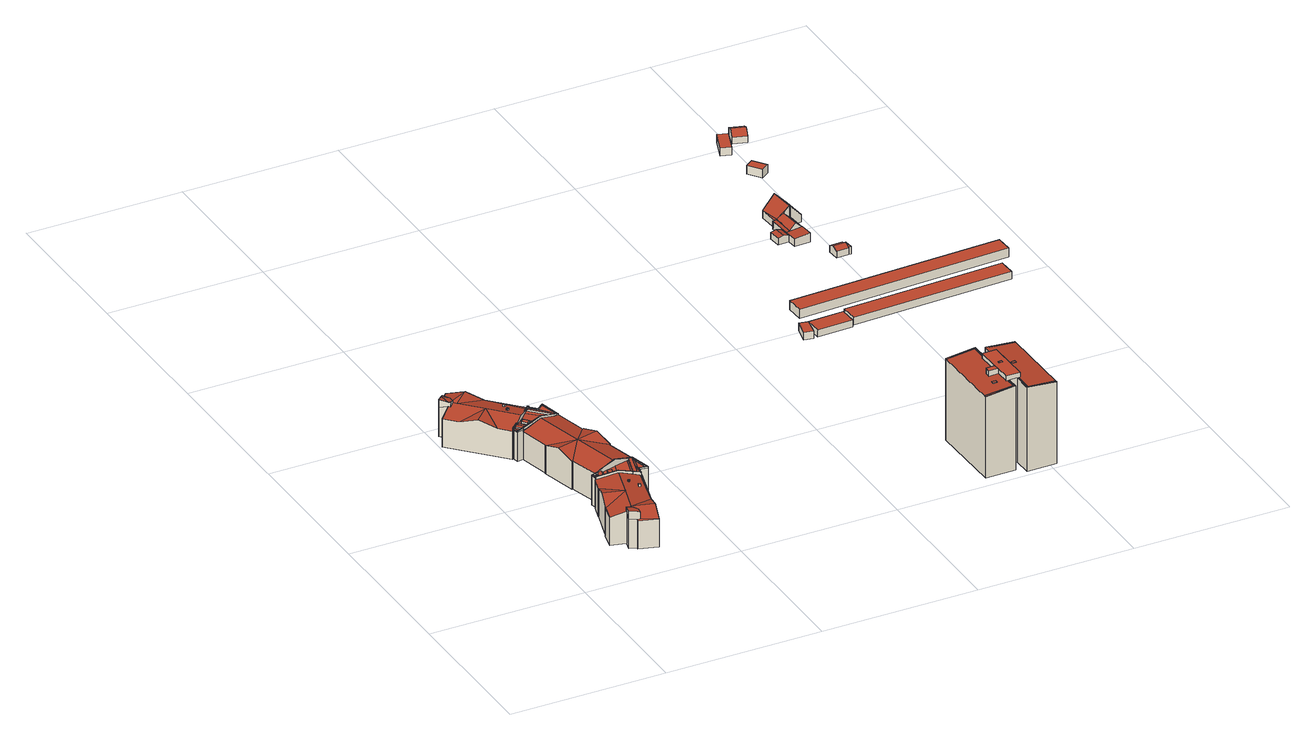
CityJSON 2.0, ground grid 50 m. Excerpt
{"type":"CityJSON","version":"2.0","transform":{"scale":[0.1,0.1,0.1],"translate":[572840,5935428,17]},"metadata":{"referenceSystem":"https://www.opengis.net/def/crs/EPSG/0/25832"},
"CityObjects":{
"building1":{"type":"Building","attributes":{"Grundfläche 2D":"1256.958372","Grundhöhe NN":"17.966"},"children":["building1-1","building1-2","building1-3","building1-4","building1-5","building1-6","building1-7","building1-8","building1-9","building1-10","building1-11","building1-12","building1-13","building1-14"],"geometry":[{"type":"Solid","lod":"3","boundaries":[[[[0,1,2]],[[3,4,0]],[[5,1,0,4,6,7]],[[8,1,5]],[[9,10,11,12,13,14,15]],[[16,12,11]],[[17,18,19,20,21,22,23,24,25,26,27,28,29,30,31,32,33,34]],[[35,17,36,37,38]],[[37,39,40,41,42,22,21,20,19,18,17,35,38]],[[43,44,45,46,47,48]],[[23,22,48,47,46,24]],[[49,50,51,52,53,45,44,43,54,55]],[[56,51,57,58]],[[56,51,56,59]],[[60,61,60,62]],[[52,51,63,64,65,66,62,60,61,67,53],[56,59,56,58,57,51],[68,69,68,51]],[[68,51,68,69]],[[70,71,72,73,74,75,76]],[[77,78,70]],[[79,80,81,82,83,84,85,86,72,71,70,78,87,88]],[[89,90,91,92,93,77,94,95]],[[96,78,77,93,97]],[[98,99,100,87,78,96,101,102]],[[103,87,100]],[[104,87,103]],[[105,106,107,88,87,104,108,109,110]],[[109,111,112,113]],[[113,110,109]],[[114,115,116]],[[117,118,119]],[[120,114,116,119,118,121,122,123]],[[124,125,117]],[[126,127,117,125]],[[128,129,117,127,126]],[[128,31,130,29,28,131,132,133,134,135,136,137,118,117,129]],[[136,135,136,137]],[[60,62,138,139,140,141,142,143,137,136,135,144,145],[139,146,140]],[[139,140,146]],[[138,147,139]],[[139,147,148,140]],[[140,148,149]],[[148,147,149]],[[140,149,150,151]],[[152,137,143]],[[153,137,152]],[[154,155,153]],[[137,153,155,156,157,158,118]],[[118,158,121]],[[159,160,161,162,163,164,105,165,166,167,168,169,170,171,172]],[[173,174,175,176,163,162,161]],[[175,174,173,177,178]],[[174,173,174,175]],[[179,180,175,178,177,181]],[[182,183,184,185,184,186,85,84,187,180,179,181,188,189,190,191,192,193,194,195]],[[193,192,191,196,194]],[[197,198,199,54,200,201,202]],[[201,200,42,203,204,205,206,207]],[[207,208,209,201]],[[209,210,211,201]],[[201,211,212,213,214,189,215]],[[201,215,159,216,217,218,219]],[[220,221,219]],[[221,201,219]],[[221,222,202,201]],[[223,98,102,3,0,2]],[[101,96,4,3,102]],[[96,97,93,92,5,7,6,4]],[[90,8,5,92,91]],[[90,89,223,2,1,8]],[[224,114,120,10,9,15]],[[123,122,11,10,120]],[[121,16,11,122]],[[16,121,158,157,13,12]],[[157,156,224,15,14,13]],[[34,125,225,226,17]],[[36,17,226,227]],[[37,36,227,228,205,39]],[[39,205,204,40]],[[40,204,203,41]],[[203,42,41]],[[199,55,54]],[[55,199,198,49]],[[229,63,51,50,49,198,197,230]],[[63,229,231,150,64]],[[147,138,62,66,65,64,150,149]],[[130,31,128,126,125,34,33,32,31,30,29]],[[94,77,70,76,232,233]],[[95,94,233,234]],[[89,95,234,235]],[[223,89,235,236]],[[98,223,236,237]],[[99,98,237,238]],[[108,104,103,100,99,238,239]],[[109,108,239,240]],[[111,109,240,241]],[[176,175,180,187,84,85,84,83,82,81,80,79,88,107,106,105,164,163]],[[76,75,242,232]],[[124,117,119,116,243,244]],[[125,124,244,225]],[[26,25,24,46,135,134,133,132,131,28,29,28,27]],[[53,67,61,60,62,60,145,144,135,46,45]],[[151,150,231,245]],[[140,151,245,246]],[[141,140,246,247]],[[142,141,247,248]],[[143,142,248,249]],[[250,153,152,143,249,251]],[[154,153,250,252]],[[155,154,252,253]],[[156,155,253,254]],[[224,156,254,255]],[[114,224,255,256]],[[115,114,256,257]],[[116,115,257,243]],[[217,171,170,169,258,259,218]],[[171,217,216,172]],[[216,159,172]],[[214,190,189]],[[260,196,191,190,214,213,261]],[[194,196,260,262]],[[194,262,242,75,195]],[[195,75,74,182]],[[74,73,72,86,85,186,184,183,182]],[[113,112,111,168,167,166,165,105,110]],[[168,111,241,258,169]],[[22,42,200,54,43,48]],[[206,205,228,263]],[[207,206,263,264]],[[208,207,264,265]],[[210,209,208,265,266]],[[211,210,266,267]],[[212,211,267,268]],[[213,212,268,261]],[[177,173,161,160,159,215,189,188,181]],[[219,218,259,269]],[[220,219,269,270]],[[271,222,221,220,270,272]],[[202,222,271,273]],[[197,202,273,230]],[[271,272,270,269,259,258,241,240,239,238,237,236,235,234,233,232,242,262,260,261,268,267,266,265,264,263,228,227,226,225,244,243,257,256,255,254,253,252,250,251,249,248,247,246,245,231,229,230,273]]]],"semantics":{"surfaces":[{"type":"RoofSurface"},{"type":"WallSurface"},{"type":"GroundSurface"}],"values":[[0,0,0,0,0,0,0,0,0,0,0,0,0,0,0,0,0,0,0,0,0,0,0,0,0,0,0,0,0,0,0,0,0,0,0,0,0,0,0,0,0,0,0,0,0,0,0,0,0,0,0,0,0,0,0,0,0,0,0,0,0,0,0,0,1,1,1,1,1,1,1,1,1,1,1,1,1,1,1,1,1,1,1,1,1,1,1,1,1,1,1,1,1,1,1,1,1,1,1,1,1,1,1,1,1,1,1,1,1,1,1,1,1,1,1,1,1,1,1,1,1,1,1,1,1,1,1,1,1,1,1,1,1,1,1,1,1,1,1,2]]}}]},
"building1-1":{"type":"BuildingInstallation","parents":["building1"],"geometry":[{"type":"MultiSurface","lod":"3","boundaries":[[[274,275,276,277,278,279,280,281]],[[279,278,282,283]],[[284,281,280,279,283,285]],[[286,275,274,281,284,287]],[[288,282,278,277,276,275,286,289]]],"semantics":{"surfaces":[{"type":"RoofSurface"},{"type":"WallSurface"}],"values":[0,1,1,1,1]}}]},
"building1-2":{"type":"BuildingInstallation","parents":["building1"],"geometry":[{"type":"MultiSurface","lod":"3","boundaries":[[[290,291,292,293,294,295,296,297]],[[294,293,298,299,300,301,302,303,304]],[[305,306,307,300,299]],[[308,307,306]],[[306,309,310,311,312,313,314,315,316,317,318,319,320,321,322,308]],[[323,292,291,290,297,324,64,150,148,139]],[[292,323,146,136,325,326,306,305,299,298,293]],[[309,306,326,327,129,127,328,329,315,314,313,312,311,310]],[[329,125,316,315]],[[131,132,133,134,135,300,307,308,322,321,320,319,318,317,316,125,34,330,331,332,32,128,31,130,29,28,333,334]],[[335,336,60,62,138,66,337,324,297,296,295,294,304,303,302,301,300,135,144,338,339,340]]],"semantics":{"surfaces":[{"type":"RoofSurface"},{"type":"WallSurface"}],"values":[0,0,0,0,0,1,1,1,1,1,1]}}]},
"building1-3":{"type":"BuildingInstallation","parents":["building1"],"geometry":[{"type":"MultiSurface","lod":"3","boundaries":[[[341,342,343,344,345,346,347]],[[348,349,350,341,347,346]],[[351,345,344,343,352,353]],[[351,348,346,345]],[[350,354,352,343,342,341]]],"semantics":{"surfaces":[{"type":"RoofSurface"},{"type":"WallSurface"}],"values":[0,1,1,1,1]}}]},
"building1-4":{"type":"BuildingInstallation","parents":["building1"],"geometry":[{"type":"MultiSurface","lod":"3","boundaries":[[[355,356,357,358]],[[358,357,359,360]],[[355,358,360,361]],[[356,355,361,362]],[[357,356,362,359]]],"semantics":{"surfaces":[{"type":"RoofSurface"},{"type":"WallSurface"}],"values":[0,1,1,1,1]}}]},
"building1-5":{"type":"BuildingInstallation","parents":["building1"],"geometry":[{"type":"MultiSurface","lod":"3","boundaries":[[[363,364,365,366,367,368,369,370,371,372,373,374]],[[375,376,364]],[[376,365,364]],[[376,375,377,378,379,380,381,382,383,384,385,386,387]],[[384,383,388,389,390,391,392,393,394,395,396,397,398,399,400,401,402,403,404]],[[183,185,369,368]],[[370,369,185,405]],[[406,407,372,371,370,405]],[[407,408,409,193,410,364,363,374,373,372]],[[410,192,411,377,375,364]],[[412,378,413,414,415,416,179,178,174,388,383,382,381,380,379,378,377,411]],[[389,388,174,417]],[[162,418,419,420,421,422,423,424,425,395,394,393,392,391,390,389,417]],[[397,396,395,425,426,427]],[[397,427,167,398]],[[168,169,400,399]],[[400,169,170,171,402,401]],[[171,172,403,402]],[[181,188,189,190,386,385,384,404,403,172,159,160,161,173,177]],[[190,191,196,376,387,386]],[[196,194,365,376]],[[366,365,194,195]],[[367,366,195,182]]],"semantics":{"surfaces":[{"type":"RoofSurface"},{"type":"WallSurface"}],"values":[0,0,0,0,0,1,1,1,1,1,1,1,1,1,1,1,1,1,1,1,1,1,1]}}]},
"building1-6":{"type":"BuildingInstallation","parents":["building1"],"geometry":[{"type":"MultiSurface","lod":"3","boundaries":[[[428,429,430,431,432,433,413,378,434]],[[431,83,187,435,436,414,413,433,432]],[[437,186,434,378,412,438]]],"semantics":{"surfaces":[{"type":"RoofSurface"},{"type":"WallSurface"}],"values":[0,1,1]}}]},
"building1-7":{"type":"BuildingInstallation","parents":["building1"],"geometry":[{"type":"MultiSurface","lod":"3","boundaries":[[[439,440,441,442]],[[443,444,440,439]],[[441,440,444,445]],[[442,441,445,446]],[[446,443,439,442]]],"semantics":{"surfaces":[{"type":"RoofSurface"},{"type":"WallSurface"}],"values":[0,1,1,1,1]}}]},
"building1-8":{"type":"BuildingInstallation","parents":["building1"],"geometry":[{"type":"MultiSurface","lod":"3","boundaries":[[[447,448,422,421,420,419,449]],[[418,164,106,449,419]],[[105,423,422,448,447]]],"semantics":{"surfaces":[{"type":"RoofSurface"},{"type":"WallSurface"}],"values":[0,1,1]}}]},
"building1-9":{"type":"BuildingInstallation","parents":["building1"],"geometry":[{"type":"MultiSurface","lod":"3","boundaries":[[[324,337,450,451,452,453,454]],[[455,453,456]],[[456,453,452]],[[457,453,455]],[[458,453,457]],[[459,453,458]],[[460,461,459]],[[461,453,459]],[[462,461,460]],[[463,464,462,460]],[[465,466,464]],[[466,467,464]],[[468,469,465]],[[469,466,465]],[[470,471,468]],[[471,469,468]],[[472,473,474,470]],[[474,471,470]],[[475,474,473]],[[475,476,477,478,479,480,474]],[[481,482,479,478,483]],[[484,485,479,482,486,487,488,489,490,491,492,493,332,331,330,494,495]],[[467,462,464]],[[450,337,66,59,58,496,452,451]],[[496,57,56,455,456,452]],[[56,68,457,455]],[[473,472,470,468,465,464,463,460,459,458,457,68,497,498,499,500,501,502,503,504,505,44,506,47,23,21,507,508,483,478,477,476,475]],[[509,510,482,481]],[[482,510,511,512,38,513,488,487,486]],[[513,35,18,514,491,490,489,488]],[[514,515,492,491]],[[493,492,515,516]],[[332,493,516,32]],[[34,17,494,330]],[[17,36,495,494]],[[37,39,484,495,36]],[[39,40,485,484]],[[40,41,479,485]],[[474,480,479,41,42,22,48,200]],[[474,200,48,471]],[[55,467,466,469,471,48,43,54]],[[55,49,462,467]],[[462,49,50,51,63,454,453,461]],[[63,64,324,454]]],"semantics":{"surfaces":[{"type":"RoofSurface"},{"type":"WallSurface"}],"values":[0,0,0,0,0,0,0,0,0,0,0,0,0,0,0,0,0,0,0,0,0,0,0,1,1,1,1,1,1,1,1,1,1,1,1,1,1,1,1,1,1,1,1,1]}}]},
"building1-10":{"type":"BuildingInstallation","parents":["building1"],"geometry":[{"type":"MultiSurface","lod":"3","boundaries":[[[339,338,517,503,502,501,518,519,520,521,522,523,336,335,340]],[[500,524,525,519,518,501]],[[526,69,60,336,523,522,521,520,519,525,527,52]],[[144,45,504,503,517,338]]],"semantics":{"surfaces":[{"type":"RoofSurface"},{"type":"WallSurface"}],"values":[0,1,1,1]}}]},
"building1-11":{"type":"BuildingInstallation","parents":["building1"],"geometry":[{"type":"MultiSurface","lod":"3","boundaries":[[[528,529,530,531]],[[532,533,529,528]],[[533,534,530,529]],[[534,535,536,531,530]],[[528,531,536,532]]],"semantics":{"surfaces":[{"type":"RoofSurface"},{"type":"WallSurface"}],"values":[0,1,1,1,1]}}]},
"building1-12":{"type":"BuildingInstallation","parents":["building1"],"geometry":[{"type":"MultiSurface","lod":"3","boundaries":[[[334,333,537,538,539,540,483,508,541,542]],[[543,544,545,19,546,509,481,540,539,538,537,333,28]],[[483,540,481]],[[508,507,20,547,548,27,131,334,542,541]]],"semantics":{"surfaces":[{"type":"RoofSurface"},{"type":"WallSurface"}],"values":[0,1,1,1]}}]},
"building1-13":{"type":"BuildingInstallation","parents":["building1"],"geometry":[{"type":"MultiSurface","lod":"3","boundaries":[[[549,550,551,552]],[[552,551,553,554]],[[549,552,554,555]],[[550,549,555,556]],[[551,550,556,553]]],"semantics":{"surfaces":[{"type":"RoofSurface"},{"type":"WallSurface"}],"values":[0,1,1,1,1]}}]},
"building1-14":{"type":"BuildingInstallation","parents":["building1"],"geometry":[{"type":"MultiSurface","lod":"3","boundaries":[[[557,558,559,560,561,562,563,449,107,564,565]],[[566,80,431,430,567,568,569,570,571,572,573]],[[74,574,572,571,367,182]],[[71,566,573,572,574]],[[557,565,575,558]],[[575,109,111,168,399,560,559,558]],[[112,113,110,105,447,449,563,562,561,560,399,398,167]],[[449,106,107]],[[81,82,83,431,80]],[[429,428,434,186,86,72,73,183,368,367,571,570,569,568,567,430]]],"semantics":{"surfaces":[{"type":"RoofSurface"},{"type":"WallSurface"}],"values":[0,0,1,1,1,1,1,1,1,1]}}]},
"building2":{"type":"Building","attributes":{"Grundfläche 2D":"509.115175","Grundhöhe NN":"19.240"},"children":["building2-1","building2-2","building2-3","building2-4","building2-5","building2-6","building2-7","building2-8"],"geometry":[{"type":"MultiSurface","lod":"3","boundaries":[[[576,577,578,579,580,581,582],[583,584,585,586]],[[587,588,589,590,591,592,593,594,595,596,597,598,599,600]],[[601,602,603,604,605,606,607,608,609,610,611,612,613,614,615,616,617]],[[613,612,611,576,582]],[[577,610,609,578]],[[595,618,594,593,579,578,609,608,619,607]],[[591,580,579,593,592]],[[590,589,615,620,614,613,582,581,580,591]],[[621,622,588,587,600,599,623,624]],[[589,588,622,625]],[[615,589,625,626]],[[616,615,626,627]],[[628,629,602,601,617,616,627,630]],[[603,602,629,631]],[[632,606,605,604,603,631,633]],[[607,606,632,634]],[[595,607,634,635]],[[636,596,595,635]],[[598,597,596,636,637]],[[599,598,637,623]],[[633,631,629,628,630,627,626,625,622,621,624,623,637,636,635,634,632]]],"semantics":{"surfaces":[{"type":"RoofSurface"},{"type":"WallSurface"},{"type":"GroundSurface"}],"values":[0,0,0,1,1,1,1,1,1,1,1,1,1,1,1,1,1,1,1,1,2]}}]},
"building2-1":{"type":"BuildingInstallation","parents":["building2"],"geometry":[{"type":"MultiSurface","lod":"3","boundaries":[[[638,620,615,639]],[[640,641,642,638,639,616,643,644]],[[639,615,616]],[[617,601,644,643,616]],[[640,644,601,645]],[[645,646,642,641,640]],[[620,638,642,646,647,614]]],"semantics":{"surfaces":[{"type":"RoofSurface"},{"type":"WallSurface"}],"values":[0,0,1,1,1,1,1]}}]},
"building2-2":{"type":"BuildingInstallation","parents":["building2"],"geometry":[{"type":"MultiSurface","lod":"3","boundaries":[[[648,649,650,651,652,653]],[[654,651,650]],[[655,651,654]],[[655,654,656,618,595]],[[596,651,655]],[[657,654,650,649,648,658,659,660]],[[594,618,656,654,657,661]],[[596,655,595]],[[597,652,651,596]],[[597,662,658,648,653,652]]],"semantics":{"surfaces":[{"type":"RoofSurface"},{"type":"WallSurface"}],"values":[0,0,0,0,0,1,1,1,1,1]}}]},
"building2-3":{"type":"BuildingInstallation","parents":["building2"],"geometry":[{"type":"MultiSurface","lod":"3","boundaries":[[[663,577,576,664]],[[611,665,664,576]],[[665,666,663,664]],[[666,610,577,663]]],"semantics":{"surfaces":[{"type":"RoofSurface"},{"type":"WallSurface"}],"values":[0,1,1,1]}}]},
"building2-4":{"type":"BuildingInstallation","parents":["building2"],"geometry":[{"type":"MultiSurface","lod":"3","boundaries":[[[667,668,669,670]],[[670,669,583,586]],[[667,670,586,585]],[[668,667,585,584]],[[669,668,584,583]]],"semantics":{"surfaces":[{"type":"RoofSurface"},{"type":"WallSurface"}],"values":[0,1,1,1,1]}}]},
"building2-5":{"type":"BuildingInstallation","parents":["building2"],"geometry":[{"type":"MultiSurface","lod":"3","boundaries":[[[671,607,619]],[[671,672,673,606]],[[606,607,671]],[[672,674,675,673]],[[671,619,608,676]],[[677,674,672,671,676,678]],[[675,674,677,604]],[[604,605,606,673,675]]],"semantics":{"surfaces":[{"type":"RoofSurface"},{"type":"WallSurface"}],"values":[0,0,0,0,1,1,1,1]}}]},
"building2-6":{"type":"BuildingInstallation","parents":["building2"],"geometry":[{"type":"MultiSurface","lod":"3","boundaries":[[[679,680,681,682]],[[682,681,683,684]],[[679,682,684,685]],[[680,679,685,686]],[[681,680,686,683]]],"semantics":{"surfaces":[{"type":"RoofSurface"},{"type":"WallSurface"}],"values":[0,1,1,1,1]}}]},
"building2-7":{"type":"BuildingInstallation","parents":["building2"],"geometry":[{"type":"MultiSurface","lod":"3","boundaries":[[[687,688,689,690,691,692]],[[693,690,689,688,694,695]],[[696,692,691,690,693,697]],[[687,692,696,698]],[[688,687,698,694]]],"semantics":{"surfaces":[{"type":"RoofSurface"},{"type":"WallSurface"}],"values":[0,1,1,1,1]}}]},
"building2-8":{"type":"BuildingInstallation","parents":["building2"],"geometry":[{"type":"MultiSurface","lod":"3","boundaries":[[[589,590,699,588]],[[699,700,587,588]],[[700,701,702,587]],[[701,700,699,703,704]],[[702,701,704,600]],[[588,587,702,600,587]]],"semantics":{"surfaces":[{"type":"RoofSurface"},{"type":"WallSurface"}],"values":[0,0,0,1,1,1]}}]},
"building3":{"type":"Building","attributes":{"Grundfläche 2D":"15.783128","Grundhöhe NN":"19.571"},"geometry":[{"type":"Solid","lod":"3","boundaries":[[[[705,706,707,708]],[[709,710,708,707]],[[710,711,705,708]],[[711,712,706,705]],[[712,709,707,706]],[[712,711,710,709]]]],"semantics":{"surfaces":[{"type":"RoofSurface"},{"type":"WallSurface"},{"type":"GroundSurface"}],"values":[[0,1,1,1,1,2]]}}]},
"building4":{"type":"Building","attributes":{"Grundfläche 2D":"62.299463","Grundhöhe NN":"19.669"},"geometry":[{"type":"Solid","lod":"3","boundaries":[[[[713,714,708,715]],[[716,717,715,708]],[[717,718,713,715]],[[718,719,714,713]],[[719,716,708,714]],[[719,718,717,716]]]],"semantics":{"surfaces":[{"type":"RoofSurface"},{"type":"WallSurface"},{"type":"GroundSurface"}],"values":[[0,1,1,1,1,2]]}}]},
"building5":{"type":"Building","attributes":{"Grundfläche 2D":"133.109683","Grundhöhe NN":"18.686"},"geometry":[{"type":"Solid","lod":"3","boundaries":[[[[720,721,722,723]],[[721,724,725,726]],[[725,727,728,729]],[[729,726,725]],[[726,722,721]],[[730,731,725,724]],[[732,733,728]],[[728,733,729]],[[732,734,733]],[[735,736,737,738,739]],[[740,735,739,741]],[[727,742,731,743,744,745,746]],[[747,748,749,746]],[[733,726,729]],[[734,722,726,733]],[[724,721,720,750,751]],[[730,724,751,752]],[[742,725,731]],[[742,727,725]],[[732,728,727,753,754]],[[734,732,754,755]],[[722,734,755,756,723]],[[720,723,756,750]],[[741,739,738,757,758]],[[740,741,758,759]],[[736,735,740,759,760]],[[736,760,761,737]],[[744,743,731,730,752,762]],[[737,746,745,744,762,757,738]],[[746,737,761,753,727]],[[746,749,732,754,761,737]],[[746,737,761,763,747]],[[748,747,763,764]],[[748,764,754,732,749]],[[751,750,756,755,754,753,761,760,759,758,757,762,752]],[[764,763,761,754]]]],"semantics":{"surfaces":[{"type":"RoofSurface"},{"type":"WallSurface"},{"type":"GroundSurface"}],"values":[[0,0,0,0,0,0,0,0,0,0,0,0,0,1,1,1,1,1,1,1,1,1,1,1,1,1,1,1,1,1,1,1,1,1,2,2]]}}]},
"building6":{"type":"Building","attributes":{"Grundfläche 2D":"15.294321","Grundhöhe NN":"18.784"},"geometry":[{"type":"Solid","lod":"3","boundaries":[[[[765,766,767,768]],[[769,765,768,770]],[[770,768,767,771,772]],[[769,770,772,773]],[[766,765,769,773,774]],[[767,766,774,771]],[[772,771,774,773]]]],"semantics":{"surfaces":[{"type":"RoofSurface"},{"type":"WallSurface"},{"type":"GroundSurface"}],"values":[[0,0,1,1,1,1,2]]}}]},
"building7":{"type":"Building","attributes":{"Grundfläche 2D":"286.807505","Grundhöhe NN":"19.622"},"geometry":[{"type":"Solid","lod":"3","boundaries":[[[[775,776,777,778]],[[779,780,778,777]],[[780,781,775,778]],[[781,782,776,775]],[[782,779,777,776]],[[782,781,780,779]]]],"semantics":{"surfaces":[{"type":"RoofSurface"},{"type":"WallSurface"},{"type":"GroundSurface"}],"values":[[0,1,1,1,1,2]]}}]},
"building8":{"type":"Building","attributes":{"Grundfläche 2D":"383.635944","Grundhöhe NN":"19.116"},"geometry":[{"type":"Solid","lod":"3","boundaries":[[[[783,784,785,786]],[[787,788,786,785]],[[788,789,783,786]],[[789,790,784,783]],[[790,787,785,784]],[[790,789,788,787]]]],"semantics":{"surfaces":[{"type":"RoofSurface"},{"type":"WallSurface"},{"type":"GroundSurface"}],"values":[[0,1,1,1,1,2]]}}]},
"building9":{"type":"Building","attributes":{"Grundfläche 2D":"2.687259","Grundhöhe NN":"18.484"},"geometry":[{"type":"Solid","lod":"3","boundaries":[[[[791,792,793,794]],[[792,791,795,796]],[[793,792,796,797]],[[794,793,797,798]],[[791,794,798,795]],[[796,795,798,797]]]],"semantics":{"surfaces":[{"type":"RoofSurface"},{"type":"WallSurface"},{"type":"GroundSurface"}],"values":[[0,1,1,1,1,2]]}}]},
"building10":{"type":"Building","attributes":{"Grundfläche 2D":"15.545395","Grundhöhe NN":"18.589"},"geometry":[{"type":"Solid","lod":"3","boundaries":[[[[799,800,801,802]],[[803,804,802,801]],[[804,805,799,802]],[[805,806,800,799]],[[806,803,801,800]],[[806,805,804,803]]]],"semantics":{"surfaces":[{"type":"RoofSurface"},{"type":"WallSurface"},{"type":"GroundSurface"}],"values":[[0,1,1,1,1,2]]}}]},
"building11":{"type":"Building","attributes":{"Grundfläche 2D":"24.601372","Grundhöhe NN":"18.704"},"geometry":[{"type":"Solid","lod":"3","boundaries":[[[[807,808,809,810]],[[811,812,810,809]],[[812,813,807,810]],[[813,814,808,807]],[[814,811,809,808]],[[814,813,812,811]]]],"semantics":{"surfaces":[{"type":"RoofSurface"},{"type":"WallSurface"},{"type":"GroundSurface"}],"values":[[0,1,1,1,1,2]]}}]},
"building12":{"type":"Building","attributes":{"Grundfläche 2D":"24.032250","Grundhöhe NN":"18.694"},"geometry":[{"type":"Solid","lod":"3","boundaries":[[[[815,816,817,818]],[[819,815,818,820]],[[820,818,817,821,822]],[[819,820,822,823]],[[816,815,819,823,824]],[[817,816,824,821]],[[822,821,824,823]]]],"semantics":{"surfaces":[{"type":"RoofSurface"},{"type":"WallSurface"},{"type":"GroundSurface"}],"values":[[0,0,1,1,1,1,2]]}}]}
},
"vertices":[
[46,939,129],[44,977,129],[26,960,134],[51,934,128],[65,947,124],[66,967,124],[65,950,124],[65,953,124],[50,983,128],[246,153,130],[254,151,128],[260,173,125],[249,189,125],[232,194,128],[230,188,129],[222,160,134],[251,189,125],[378,396,105],[377,399,105],[374,422,106],[371,449,107],[370,453,107],[370,457,107],[368,453,107],[345,376,107],[346,376,107],[347,376,107],[350,375,107],[360,372,106],[362,372,106],[363,371,106],[365,371,105],[367,370,105],[368,370,105],[370,369,105],[378,399,105],[404,391,104],[390,450,105],[389,443,105],[388,459,105],[387,458,106],[386,461,106],[376,459,107],[280,435,106],[282,431,106],[264,400,106],[307,388,106],[323,442,106],[324,446,106],[260,429,106],[258,428,106],[255,428,106],[258,415,106],[260,401,106],[269,432,106],[260,430,106],[254,425,106],[254,424,106],[247,407,106],[247,406,106],[254,403,106],[255,403,106],[253,403,106],[240,424,106],[245,406,106],[246,405,106],[247,405,106],[256,402,106],[255,425,106],[255,405,106],[163,942,103],[246,839,106],[248,836,106],[253,840,104],[254,841,104],[255,842,104],[257,844,103],[123,984,120],[74,936,120],[207,796,120],[232,820,112],[235,823,110],[237,825,110],[239,827,109],[244,831,107],[245,833,107],[247,835,106],[133,874,120],[206,796,120],[44,977,110],[50,983,110],[55,978,112],[66,967,116],[65,953,120],[83,1025,103],[39,982,108],[65,947,120],[65,950,120],[46,939,116],[9,904,103],[44,867,103],[56,938,117],[51,934,116],[84,826,120],[123,785,103],[168,759,107],[175,766,109],[182,772,112],[156,751,103],[158,753,104],[166,757,106],[159,751,104],[162,753,105],[165,757,106],[246,153,105],[243,146,103],[303,128,103],[334,237,103],[253,203,120],[319,184,120],[254,151,105],[251,189,116],[260,173,112],[256,157,108],[372,369,103],[370,369,104],[368,370,104],[367,367,104],[367,370,104],[367,368,104],[363,371,105],[350,375,109],[347,376,109],[346,376,110],[345,376,110],[307,388,120],[306,385,120],[278,287,120],[247,405,105],[244,404,104],[243,404,104],[241,405,103],[227,359,103],[228,358,103],[264,400,109],[255,403,107],[253,401,106],[247,405,104],[244,405,104],[246,405,104],[245,406,104],[244,406,104],[212,305,120],[197,253,103],[196,254,103],[182,201,103],[230,188,116],[232,194,116],[238,193,117],[195,740,107],[198,741,107],[216,745,107],[213,749,107],[186,776,107],[175,766,107],[166,757,107],[165,757,107],[162,753,107],[159,751,107],[163,734,107],[182,738,107],[184,739,107],[184,737,107],[248,754,105],[245,757,105],[207,796,105],[206,796,105],[250,754,105],[247,757,105],[282,765,108],[228,817,108],[284,763,108],[254,841,107],[253,840,107],[248,836,107],[265,827,107],[247,835,107],[239,827,107],[296,766,107],[299,767,107],[312,770,107],[311,772,107],[307,778,107],[275,820,107],[274,822,107],[255,842,107],[295,839,107],[258,428,103],[260,429,104],[260,430,104],[324,446,121],[286,600,121],[233,527,103],[386,461,104],[387,458,104],[388,459,104],[391,459,103],[366,560,103],[370,561,103],[355,617,121],[342,672,103],[338,672,103],[314,773,103],[311,772,104],[312,770,104],[248,754,121],[184,737,104],[184,739,104],[182,738,103],[205,639,103],[202,638,103],[216,583,121],[230,526,103],[26,960,106],[222,160,108],[370,369,10],[378,396,10],[404,391,10],[388,459,10],[240,424,10],[258,428,10],[245,406,10],[257,844,10],[83,1025,10],[39,982,10],[44,977,10],[26,960,10],[46,939,10],[9,904,10],[156,751,10],[158,753,10],[159,751,10],[255,842,10],[303,128,10],[372,369,10],[244,406,10],[243,404,10],[241,405,10],[227,359,10],[228,358,10],[197,253,10],[212,305,10],[196,254,10],[182,201,10],[230,188,10],[222,160,10],[246,153,10],[243,146,10],[163,734,10],[182,738,10],[295,839,10],[311,772,10],[274,822,10],[391,459,10],[366,560,10],[370,561,10],[342,672,10],[338,672,10],[314,773,10],[205,639,10],[202,638,10],[230,526,10],[216,583,10],[233,527,10],
[192,846,120],[189,850,120],[187,848,120],[186,848,120],[184,847,120],[187,842,120],[191,845,120],[192,845,120],[184,847,115],[187,842,116],[192,845,114],[191,845,114],[189,850,114],[192,846,114],[186,848,115],[187,848,115],
[244,405,113],[244,404,113],[244,403,113],[253,401,115],[254,403,115],[247,405,113],[246,405,113],[245,406,113],[259,399,116],[306,385,127],[307,388,127],[264,400,117],[260,401,116],[256,402,115],[255,403,115],[344,374,119],[345,374,119],[345,376,119],[346,376,118],[348,373,118],[359,370,115],[365,368,114],[367,368,114],[367,367,113],[368,367,113],[369,367,113],[370,369,113],[368,370,113],[367,370,114],[365,371,114],[363,371,114],[350,375,118],[347,376,118],[244,403,104],[245,406,109],[344,374,110],[345,374,110],[365,368,105],[368,367,104],[369,367,104],[370,369,109],[368,370,109],[367,370,109],[360,372,111],[350,375,111],[255,403,109],[254,403,109],[247,405,109],[264,400,113],[260,401,111],[256,402,110],
[313,332,120],[313,333,120],[316,335,120],[315,336,120],[313,339,120],[310,337,120],[312,333,120],[310,337,116],[312,333,115],[313,332,115],[313,339,115],[316,335,114],[315,336,114],[313,333,115],
[332,313,115],[330,307,115],[335,305,115],[337,311,115],[335,305,107],[337,311,107],[332,313,109],[330,307,109],
[275,820,109],[293,835,109],[274,822,109],[255,842,109],[254,841,109],[253,840,109],[265,827,109],[266,826,109],[270,821,109],[273,819,109],[274,819,109],[274,820,109],[307,778,109],[295,839,109],[308,772,109],[307,772,110],[296,769,113],[295,769,113],[284,766,116],[282,765,117],[247,757,127],[248,754,127],[250,754,127],[312,770,109],[311,772,109],[245,757,127],[215,749,120],[196,745,116],[194,744,116],[184,742,114],[183,741,114],[182,741,113],[180,741,113],[179,740,113],[166,737,110],[162,753,110],[159,751,109],[163,734,109],[182,738,113],[184,739,114],[184,737,114],[198,741,116],[266,826,107],[270,821,107],[273,819,107],[274,819,107],[274,820,107],[293,835,107],[308,772,107],[307,772,107],[296,769,112],[296,769,107],[295,769,107],[284,766,108],[215,749,107],[196,745,107],[196,745,112],[196,745,111],[194,744,111],[184,742,110],[184,742,107],[183,741,107],[180,741,107],[179,740,107],[166,737,107],
[245,833,110],[244,831,111],[240,828,112],[239,827,112],[247,819,112],[295,770,112],[247,835,110],[280,785,107],[295,770,107],[260,820,107],[277,803,107],
[195,773,113],[208,759,113],[218,768,113],[205,783,113],[195,773,107],[208,759,107],[218,768,106],[205,783,105],
[168,759,110],[182,744,110],[175,766,112],
[247,406,109],[247,407,109],[243,422,109],[255,428,109],[240,424,109],[254,425,112],[254,424,112],[255,425,112],[256,425,112],[258,425,113],[260,426,113],[258,428,109],[260,429,109],[261,426,113],[262,426,114],[278,430,117],[272,433,113],[260,430,109],[282,431,118],[280,435,115],[323,441,127],[290,437,118],[323,442,127],[325,442,128],[324,446,128],[368,453,114],[370,453,114],[372,454,113],[376,455,112],[386,461,109],[370,457,114],[384,457,110],[385,457,109],[379,455,111],[388,459,109],[387,458,109],[387,451,109],[387,449,109],[401,395,109],[378,399,109],[377,399,109],[376,399,109],[375,395,109],[375,394,109],[378,396,109],[404,391,109],[243,422,106],[256,425,106],[258,425,106],[260,426,106],[261,426,106],[261,426,109],[262,426,110],[273,429,113],[273,429,106],[278,430,106],[323,441,106],[372,454,107],[372,454,111],[384,457,106],[385,457,106],[387,451,105],[387,449,105],[401,395,104],[376,399,105],[375,395,105],[375,394,105],
[270,420,113],[260,425,109],[260,422,109],[258,418,109],[258,415,109],[256,409,109],[255,405,109],[260,425,106],[260,422,106],[256,409,106],[258,418,106],
[289,424,113],[283,403,113],[296,399,113],[302,420,113],[289,424,106],[283,403,106],[296,399,106],[297,405,106],[302,420,106],
[364,387,111],[364,388,111],[365,388,111],[384,457,111],[351,379,111],[350,378,111],[364,387,106],[364,388,106],[365,388,106],[383,452,106],[351,379,107],[350,378,107],
[199,878,115],[194,884,115],[189,879,115],[194,874,115],[189,879,109],[194,874,109],[199,878,107],[194,884,107],
[173,769,112],[157,754,112],[158,753,112],[159,751,112],[165,757,112],[166,757,112],[168,759,112],[180,774,112],[179,775,112],[229,823,112],[244,831,112],[245,833,112],[248,836,112],[253,840,112],[254,841,112],[251,844,112],[246,839,112],[251,844,104],[157,754,104],
[1380,129,316],[1381,110,316],[1382,62,316],[1427,62,316],[1424,206,316],[1418,206,316],[1379,205,316],[1408,136,316],[1398,136,316],[1398,142,316],[1408,143,316],[1417,253,301],[1413,253,301],[1414,206,301],[1418,206,301],[1424,206,300],[1426,82,300],[1427,62,300],[1422,62,300],[1417,62,301],[1417,0,301],[1512,2,293],[1513,2,293],[1510,253,293],[1508,253,293],[1292,263,291],[1291,263,291],[1296,22,291],[1297,22,291],[1387,24,300],[1392,24,301],[1391,62,301],[1386,62,300],[1382,62,300],[1381,110,300],[1380,129,300],[1379,187,300],[1379,205,300],[1384,205,300],[1388,205,301],[1387,265,301],[1383,265,300],[1422,62,301],[1386,62,301],[1384,205,301],[1417,253,22],[1413,253,22],[1510,253,22],[1508,253,22],[1414,206,22],[1388,205,22],[1387,265,22],[1292,263,22],[1291,263,22],[1383,265,22],[1296,22,22],[1392,24,22],[1297,22,22],[1391,62,22],[1417,62,22],[1417,0,22],[1513,2,22],
[1384,207,301],[1387,261,301],[1292,259,292],[1298,259,293],[1383,261,301],[1383,265,301],[1292,263,292],[1292,259,291],[1383,261,300],[1384,207,300],
[1512,7,294],[1506,6,295],[1505,6,295],[1423,0,301],[1512,2,294],[1512,3,294],[1422,5,301],[1417,5,301],[1422,59,301],[1422,5,300],[1512,7,293],[1506,6,293],[1505,6,293],[1422,59,300],[1512,3,293],
[1351,110,316],[1352,128,316],[1352,128,297],[1351,110,297],
[1398,142,317],[1398,136,317],[1408,136,317],[1408,143,317],
[1387,28,301],[1299,27,294],[1387,24,301],[1297,27,293],[1297,22,293],[1387,28,300],[1297,27,291],[1299,27,291],
[1345,71,298],[1357,71,298],[1358,81,298],[1345,81,298],[1358,81,297],[1345,81,296],[1345,71,296],[1357,71,297],
[1443,152,299],[1444,143,299],[1455,143,299],[1456,143,299],[1456,144,299],[1456,152,299],[1456,143,297],[1444,143,298],[1455,143,298],[1456,152,297],[1456,144,297],[1443,152,298],
[1417,249,301],[1507,249,294],[1508,249,294],[1508,253,294],[1507,249,293],[1508,249,293],
[1195,989,50],[1184,935,50],[1213,929,50],[1223,983,50],[1213,929,26],[1223,983,26],[1195,989,26],[1184,935,26],
[1340,933,50],[1338,988,50],[1225,929,50],[1223,983,27],[1225,929,27],[1340,933,27],[1338,988,27],
[1478,1610,42],[1437,1607,85],[1448,1530,82],[1484,1533,42],[1397,1603,41],[1407,1535,46],[1444,1529,85],[1412,1463,44],[1431,1464,64],[1425,1527,64],[1403,1535,41],[1406,1535,44],[1453,1465,44],[1444,1529,48],[1448,1530,44],[1385,1450,43],[1402,1451,38],[1401,1462,38],[1399,1491,38],[1382,1490,43],[1367,1449,38],[1364,1489,38],[1407,1535,44],[1403,1535,44],[1395,1535,43],[1399,1491,43],[1401,1462,43],[1405,1419,43],[1456,1423,47],[1453,1465,47],[1478,1610,17],[1397,1603,17],[1403,1535,17],[1412,1463,17],[1453,1465,17],[1448,1530,17],[1484,1533,17],[1399,1491,17],[1364,1489,17],[1367,1449,17],[1402,1451,17],[1401,1462,17],[1395,1535,17],[1405,1419,17],[1456,1423,17],
[1521,1327,48],[1520,1346,40],[1479,1345,40],[1480,1325,48],[1521,1308,40],[1481,1307,40],[1479,1345,18],[1481,1307,18],[1521,1308,18],[1520,1346,18],
[1863,1019,50],[1346,999,50],[1348,944,50],[1865,964,50],[1348,944,26],[1865,964,26],[1863,1019,26],[1346,999,26],
[1918,1083,50],[1915,1137,50],[1230,1111,50],[1232,1054,50],[1230,1111,21],[1232,1054,21],[1918,1083,21],[1915,1137,21],
[1520,1342,39],[1521,1313,39],[1531,1313,39],[1529,1342,39],[1520,1342,15],[1521,1313,15],[1531,1313,15],[1529,1342,15],
[1494,1859,44],[1469,1841,44],[1499,1800,44],[1524,1818,44],[1499,1800,16],[1524,1818,16],[1494,1859,16],[1469,1841,16],
[1472,2033,45],[1447,1963,44],[1478,1952,44],[1503,2022,45],[1478,1952,17],[1503,2022,17],[1472,2033,17],[1447,1963,17],
[1516,2032,52],[1508,2005,39],[1551,1992,39],[1559,2019,52],[1523,2056,41],[1566,2043,41],[1551,1992,17],[1566,2043,17],[1523,2056,17],[1508,2005,17]
]}
